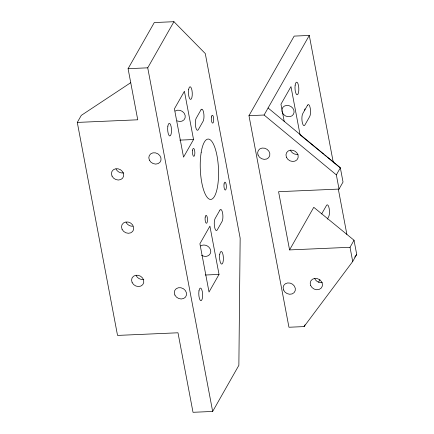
<?xml version="1.0" encoding="UTF-8"?>
<svg xmlns="http://www.w3.org/2000/svg" width="434" height="434" viewBox="0 0 434 434"><rect width="100%" height="100%" fill="white"/><g stroke="black" fill="none" stroke-linecap="round" stroke-linejoin="round"><path stroke-width="0.65" d="M304.912 109.346L304.983 108.907M77.29 122.421L137.746 119.795L128.084 68.68L154.287 22.552L173.936 21.7L205.282 53.566L240.159 238.157L238.868 365.319L212.665 411.448L193.016 412.3L177.989 332.786L117.533 335.417L77.29 122.421L81.288 115.379L130.77 82.65M212.665 411.448L147.734 67.823L173.936 21.7M193.537 139.526L183.533 157.13L174.414 108.853L184.412 91.248L193.537 139.526L179.779 140.122M354.03 240.246L350.026 247.288L289.57 249.913L313.771 207.311L354.03 240.246L356.71 254.443L352.712 261.485L304.06 326.59L288.946 327.247L248.97 115.677L294.171 36.103L309.285 35.447L333.355 162.831M248.97 115.677L264.084 115.021L309.285 35.447M219.024 274.418L209.025 292.022L199.9 243.745L209.904 226.141L219.024 274.418L205.271 275.015M289.57 249.913L278.568 191.698L339.03 189.072L336.345 174.869L340.343 167.828L268.082 107.979M321.665 213.919L326.471 205.483A6.347 1.91 87.5 0 1 329.146 208.358A6.347 1.91 87.5 0 1 328.614 216.848L327.334 219.099M339.03 189.072L343.028 182.03L340.343 167.828L327.274 157.135M318.578 282.111L319.912 279.762M304.06 326.59L305.059 324.827M304.505 110.133L304.744 109.764M354.686 257.156L356.71 254.443M128.084 68.68L147.734 67.823M323.618 154.141L300.089 134.893L290.97 86.616L280.966 104.22L284.216 121.417M324.659 154.998L326.227 156.278M264.084 115.021L336.345 174.869M350.026 247.288L352.712 261.485M338.357 189.311L346.88 234.414M298.136 154.32A6.347 5.458 29.6 0 1 290.395 150.148M322.37 282.583A6.347 5.458 29.6 0 1 314.634 278.411M281.937 109.314A6.347 5.458 29.6 0 1 291.035 106.563A6.347 5.458 29.6 0 1 291.984 115.829A6.347 5.458 29.6 0 1 282.263 112.477M281.975 111.576A6.347 5.458 29.6 0 1 281.84 110.659M143.811 279.36A6.347 5.458 29.6 0 1 136.14 275.536M132.712 226.244A6.347 5.458 29.6 0 1 126.077 222.289M123.685 172.862A6.347 5.458 29.6 0 1 116.019 169.038M175.2 111.028A6.347 5.458 29.6 0 1 185.193 115.552A6.347 5.458 29.6 0 1 177.056 120.864M200.687 245.921A6.347 5.458 29.6 0 1 208.846 247.103A6.347 5.458 29.6 0 1 209.568 254.655A6.347 5.458 29.6 0 1 201.571 255.225M200.985 109.84L196.184 118.287A6.347 1.91 87.5 0 0 195.658 126.788A6.347 1.91 87.5 0 0 198.333 129.647L203.134 121.2A6.347 1.91 87.5 0 0 203.66 112.704A6.347 1.91 87.5 0 0 200.985 109.84M219.919 210.116L215.112 218.546A6.347 1.91 87.5 0 0 214.58 227.042A6.347 1.91 87.5 0 0 217.255 229.911L222.062 221.481A6.347 1.91 87.5 0 0 222.588 212.986A6.347 1.91 87.5 0 0 219.919 210.116M307.543 105.207L302.742 113.659A6.347 1.91 87.5 0 0 302.216 122.155A6.347 1.91 87.5 0 0 304.885 125.019L309.686 116.567A6.347 1.91 87.5 0 0 310.212 108.071A6.347 1.91 87.5 0 0 307.543 105.207M286.397 157.189A6.347 5.458 29.6 0 0 296.916 159.875A6.347 5.458 29.6 0 0 292.999 150.327A6.347 5.458 29.6 0 0 286.397 157.189M310.63 285.458A6.347 5.458 29.6 0 0 321.155 288.138A6.347 5.458 29.6 0 0 317.238 278.59A6.347 5.458 29.6 0 0 310.63 285.458M258.062 155.079A6.347 5.458 29.6 0 0 268.581 157.764A6.347 5.458 29.6 0 0 264.664 148.216A6.347 5.458 29.6 0 0 258.062 155.079M295.147 85.156A6.347 1.91 87.5 0 0 297.116 94.791A6.347 1.91 87.5 0 0 298.467 85.411A6.347 1.91 87.5 0 0 295.147 85.156M283.548 289.972A6.347 5.458 29.6 0 0 294.073 292.657A6.347 5.458 29.6 0 0 290.156 283.109A6.347 5.458 29.6 0 0 283.548 289.972M132.142 282.577A6.347 5.458 29.6 0 0 142.737 284.682A6.347 5.458 29.6 0 0 138.229 275.297A6.347 5.458 29.6 0 0 132.142 282.577M122.079 229.331A6.347 5.458 29.6 0 0 132.674 231.436A6.347 5.458 29.6 0 0 128.166 222.051A6.347 5.458 29.6 0 0 122.079 229.331M112.015 176.079A6.347 5.458 29.6 0 0 122.61 178.19A6.347 5.458 29.6 0 0 118.108 168.804A6.347 5.458 29.6 0 0 112.015 176.079M174.875 295.033A6.347 5.458 29.6 0 0 185.47 297.138A6.347 5.458 29.6 0 0 180.967 287.753A6.347 5.458 29.6 0 0 174.875 295.033M149.388 160.141A6.347 5.458 29.6 0 0 159.983 162.245A6.347 5.458 29.6 0 0 155.475 152.86A6.347 5.458 29.6 0 0 149.388 160.141M219.75 254.286A6.347 1.91 87.5 0 0 221.611 264.122A6.347 1.91 87.5 0 0 223.081 254.975A6.347 1.91 87.5 0 0 219.75 254.286M192.566 150.175A3.966 1.194 87.5 0 0 193.727 156.321A3.966 1.194 87.5 0 0 194.644 150.603A3.966 1.194 87.5 0 0 192.566 150.175M167.849 126.148A6.347 1.91 87.5 0 0 169.71 135.983A6.347 1.91 87.5 0 0 171.18 126.842A6.347 1.91 87.5 0 0 167.849 126.148M198.973 290.856A6.347 1.91 87.5 0 0 200.833 300.697A6.347 1.91 87.5 0 0 202.304 291.55A6.347 1.91 87.5 0 0 198.973 290.856M205.211 217.108A3.966 1.194 87.5 0 0 206.372 223.255A3.966 1.194 87.5 0 0 207.295 217.542A3.966 1.194 87.5 0 0 205.211 217.108M201.208 152.242A30.217 9.092 87.5 0 0 209.915 199.347A30.217 9.092 87.5 0 0 217.076 156.126A30.217 9.092 87.5 0 0 201.208 152.242M188.627 89.572A6.347 1.91 87.5 0 0 190.488 99.408A6.347 1.91 87.5 0 0 191.958 90.267A6.347 1.91 87.5 0 0 188.627 89.572M224.069 183.913A3.966 1.194 87.5 0 0 225.23 190.059A3.966 1.194 87.5 0 0 226.152 184.347A3.966 1.194 87.5 0 0 224.069 183.913M211.423 116.979A3.966 1.194 87.5 0 0 212.584 123.126A3.966 1.194 87.5 0 0 213.501 117.413A3.966 1.194 87.5 0 0 211.423 116.979"/></g></svg>
